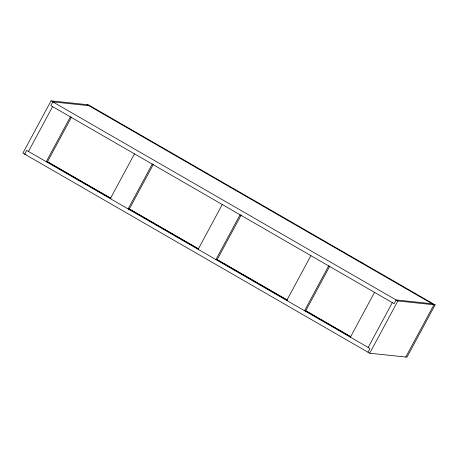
<?xml version="1.0" encoding="UTF-8"?>
<svg xmlns="http://www.w3.org/2000/svg" width="458" height="458" viewBox="0 0 458 458"><rect width="100%" height="100%" fill="white"/><g stroke="black" fill="none" stroke-linecap="round" stroke-linejoin="round"><path stroke-width="0.69" d="M51.038 100.846L22.9 153.104L369.726 353.221L406.962 357.154L435.1 304.896L88.274 104.779L51.038 100.846L397.865 300.963L435.1 304.896M28.459 151.438L52.59 106.622M70.377 116.882L46.247 161.703L47.426 161.823L71.562 117.008M110.326 198.675L134.463 153.859M153.092 164.869L129.299 209.06L128.114 208.94L152.245 164.119L153.43 164.245M198.137 249.341L222.273 204.52M240.055 214.785L215.924 259.6L217.109 259.726L241.24 214.911M286.748 300.465L310.879 255.65M328.667 265.909L304.536 310.73L305.715 310.856L329.846 266.035M350.387 337.185L374.518 292.364M368.175 347.445L392.306 302.629M367.951 352.191L369.955 348.475L26.678 150.413L24.68 154.134L26.095 154.283M369.726 353.221L397.865 300.963M405.782 357.028L433.921 304.77L87.089 104.659M88.869 105.683L52.813 101.876L50.815 105.592L394.086 303.654L396.09 299.938L432.14 303.746M360.996 262.697L362.175 262.818M47.071 161.479L110.91 198.314M128.681 208.567L198.646 248.934M216.806 259.411L287.12 299.984M305.778 310.753L350.37 336.481M47.071 161.622L110.893 198.446M128.24 208.453L198.257 248.854M216.846 259.577L287.487 300.334M305.452 310.701L350.685 336.802"/></g></svg>
